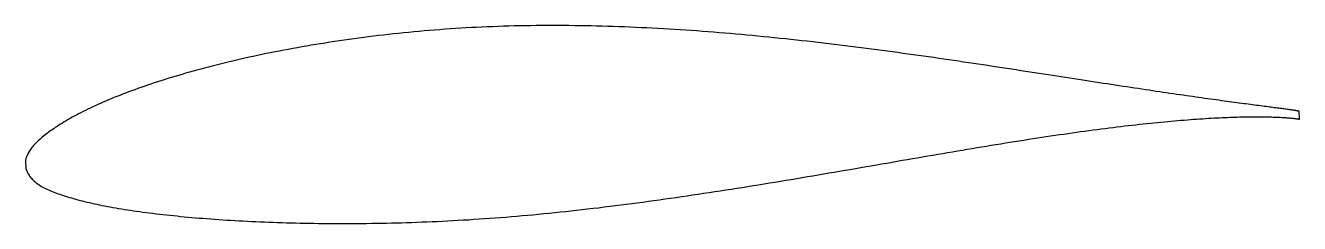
# Model space of a CAD drawing. Header units: metres. Extents: x -19.7 to 39.4, y -3.4 to 5.7.
import ezdxf

# ---------------------------------------------------------------- set-up
doc = ezdxf.new("R2010")
doc.units = ezdxf.units.M

msp = doc.modelspace()

# ---------------------------------------------------------------- linework, layer by layer
msp.add_lwpolyline([(39.418, 1.771), (39.417, 1.771), (39.413, 1.772), (39.408, 1.773), (39.4, 1.775), (39.39, 1.777), (39.377, 1.78), (39.362, 1.782), (39.345, 1.786), (39.326, 1.789), (39.304, 1.792), (39.281, 1.796), (39.255, 1.8), (39.226, 1.805), (39.196, 1.809), (39.163, 1.814), (39.128, 1.819), (39.091, 1.825), (39.051, 1.83), (39.009, 1.836), (38.965, 1.842), (38.919, 1.849), (38.871, 1.855), (38.82, 1.862), (38.767, 1.869), (38.712, 1.877), (38.655, 1.884), (38.595, 1.892), (38.533, 1.9), (38.469, 1.909), (38.403, 1.918), (38.335, 1.926), (38.264, 1.936), (38.192, 1.945), (38.117, 1.955), (38.04, 1.965), (37.961, 1.975), (37.879, 1.986), (37.796, 1.997), (37.71, 2.008), (37.622, 2.019), (37.532, 2.031), (37.44, 2.043), (37.346, 2.055), (37.25, 2.068), (37.152, 2.08), (37.051, 2.094), (36.949, 2.107), (36.844, 2.121), (36.737, 2.135), (36.629, 2.15), (36.518, 2.164), (36.405, 2.18), (36.29, 2.195), (36.173, 2.211), (36.054, 2.227), (35.933, 2.243), (35.81, 2.26), (35.685, 2.277), (35.558, 2.295), (35.429, 2.312), (35.298, 2.33), (35.165, 2.349), (35.031, 2.368), (34.894, 2.387), (34.755, 2.407), (34.615, 2.426), (34.472, 2.447), (34.328, 2.467), (34.181, 2.488), (34.033, 2.51), (33.883, 2.531), (33.731, 2.553), (33.578, 2.576), (33.422, 2.599), (33.265, 2.622), (33.106, 2.645), (32.945, 2.669), (32.782, 2.693), (32.618, 2.717), (32.451, 2.742), (32.283, 2.767), (32.114, 2.792), (31.942, 2.818), (31.769, 2.844), (31.594, 2.87), (31.418, 2.897), (31.24, 2.924), (31.06, 2.951), (30.879, 2.978), (30.696, 3.006), (30.511, 3.035), (30.325, 3.063), (30.137, 3.092), (29.947, 3.121), (29.756, 3.15), (29.564, 3.179), (29.37, 3.209), (29.175, 3.239), (28.978, 3.27), (28.779, 3.3), (28.579, 3.331), (28.378, 3.362), (28.175, 3.393), (27.971, 3.425), (27.765, 3.456), (27.558, 3.489), (27.35, 3.521), (27.14, 3.553), (26.929, 3.586), (26.717, 3.618), (26.503, 3.651), (26.288, 3.684), (26.072, 3.717), (25.855, 3.75), (25.636, 3.783), (25.416, 3.817), (25.195, 3.85), (24.973, 3.884), (24.749, 3.917), (24.525, 3.951), (24.299, 3.985), (24.072, 4.019), (23.844, 4.052), (23.615, 4.086), (23.385, 4.12), (23.154, 4.154), (22.922, 4.187), (22.689, 4.221), (22.455, 4.254), (22.22, 4.288), (21.984, 4.322), (21.747, 4.355), (21.509, 4.388), (21.27, 4.421), (21.031, 4.454), (20.79, 4.487), (20.549, 4.52), (20.307, 4.553), (20.064, 4.585), (19.82, 4.617), (19.576, 4.649), (19.33, 4.681), (19.084, 4.713), (18.838, 4.744), (18.59, 4.775), (18.342, 4.806), (18.094, 4.836), (17.844, 4.867), (17.595, 4.896), (17.344, 4.926), (17.093, 4.955), (16.841, 4.984), (16.589, 5.013), (16.337, 5.041), (16.084, 5.068), (15.83, 5.096), (15.576, 5.123), (15.321, 5.149), (15.066, 5.175), (14.811, 5.201), (14.556, 5.226), (14.299, 5.251), (14.043, 5.275), (13.787, 5.299), (13.53, 5.322), (13.272, 5.344), (13.015, 5.367), (12.757, 5.388), (12.499, 5.409), (12.241, 5.43), (11.983, 5.45), (11.724, 5.47), (11.466, 5.489), (11.207, 5.507), (10.948, 5.525), (10.689, 5.542), (10.431, 5.558), (10.172, 5.574), (9.913, 5.589), (9.654, 5.604), (9.395, 5.618), (9.136, 5.631), (8.877, 5.643), (8.618, 5.655), (8.36, 5.666), (8.101, 5.677), (7.843, 5.686), (7.585, 5.695), (7.327, 5.704), (7.069, 5.711), (6.811, 5.718), (6.554, 5.724), (6.297, 5.729), (6.04, 5.733), (5.784, 5.736), (5.528, 5.739), (5.272, 5.741), (5.017, 5.742), (4.762, 5.743), (4.507, 5.742), (4.253, 5.74), (3.999, 5.738), (3.746, 5.735), (3.493, 5.731), (3.241, 5.726), (2.989, 5.721), (2.738, 5.714), (2.487, 5.707), (2.237, 5.698), (1.988, 5.689), (1.739, 5.679), (1.491, 5.668), (1.243, 5.657), (0.996, 5.644), (0.75, 5.63), (0.505, 5.616), (0.26, 5.601), (0.016, 5.585), (-0.227, 5.568), (-0.469, 5.55), (-0.711, 5.531), (-0.952, 5.512), (-1.192, 5.492), (-1.431, 5.471), (-1.669, 5.449), (-1.906, 5.426), (-2.143, 5.402), (-2.378, 5.378), (-2.613, 5.353), (-2.846, 5.327), (-3.079, 5.301), (-3.31, 5.274), (-3.541, 5.246), (-3.77, 5.218), (-3.999, 5.188), (-4.226, 5.158), (-4.452, 5.128), (-4.678, 5.097), (-4.902, 5.065), (-5.125, 5.032), (-5.346, 4.999), (-5.567, 4.966), (-5.786, 4.932), (-6.005, 4.897), (-6.222, 4.862), (-6.437, 4.826), (-6.652, 4.79), (-6.865, 4.753), (-7.077, 4.715), (-7.288, 4.677), (-7.497, 4.639), (-7.705, 4.6), (-7.912, 4.56), (-8.117, 4.52), (-8.321, 4.48), (-8.524, 4.439), (-8.725, 4.397), (-8.925, 4.355), (-9.123, 4.313), (-9.32, 4.27), (-9.515, 4.227), (-9.709, 4.183), (-9.902, 4.139), (-10.092, 4.094), (-10.282, 4.049), (-10.47, 4.003), (-10.656, 3.958), (-10.84, 3.911), (-11.024, 3.865), (-11.205, 3.818), (-11.385, 3.771), (-11.563, 3.723), (-11.74, 3.675), (-11.915, 3.627), (-12.088, 3.579), (-12.26, 3.53), (-12.43, 3.481), (-12.598, 3.432), (-12.765, 3.382), (-12.93, 3.332), (-13.093, 3.282), (-13.254, 3.232), (-13.414, 3.181), (-13.571, 3.131), (-13.728, 3.08), (-13.882, 3.028), (-14.034, 2.977), (-14.185, 2.925), (-14.334, 2.874), (-14.48, 2.822), (-14.626, 2.77), (-14.769, 2.718), (-14.91, 2.665), (-15.05, 2.613), (-15.187, 2.56), (-15.323, 2.507), (-15.457, 2.454), (-15.588, 2.402), (-15.718, 2.348), (-15.846, 2.295), (-15.972, 2.242), (-16.096, 2.189), (-16.218, 2.135), (-16.338, 2.082), (-16.456, 2.028), (-16.572, 1.974), (-16.686, 1.921), (-16.798, 1.867), (-16.908, 1.813), (-17.016, 1.759), (-17.122, 1.705), (-17.226, 1.651), (-17.328, 1.597), (-17.428, 1.544), (-17.525, 1.49), (-17.621, 1.436), (-17.714, 1.383), (-17.806, 1.33), (-17.895, 1.277), (-17.982, 1.224), (-18.067, 1.171), (-18.15, 1.119), (-18.231, 1.066), (-18.31, 1.015), (-18.386, 0.963), (-18.461, 0.912), (-18.533, 0.861), (-18.603, 0.811), (-18.672, 0.761), (-18.737, 0.711), (-18.801, 0.661), (-18.863, 0.612), (-18.922, 0.563), (-18.979, 0.514), (-19.034, 0.465), (-19.087, 0.417), (-19.137, 0.369), (-19.186, 0.321), (-19.232, 0.273), (-19.276, 0.226), (-19.318, 0.179), (-19.357, 0.132), (-19.395, 0.085), (-19.43, 0.039), (-19.463, -0.006), (-19.494, -0.052), (-19.522, -0.096), (-19.548, -0.14), (-19.572, -0.184), (-19.594, -0.226), (-19.614, -0.267), (-19.631, -0.307), (-19.647, -0.346), (-19.66, -0.382), (-19.671, -0.416), (-19.68, -0.447), (-19.687, -0.473), (-19.691, -0.493), (-19.694, -0.506), (-19.679, -0.884), (-19.678, -0.887), (-19.674, -0.896), (-19.668, -0.91), (-19.659, -0.932), (-19.648, -0.961), (-19.634, -0.994), (-19.618, -1.031), (-19.6, -1.07), (-19.579, -1.11), (-19.556, -1.151), (-19.53, -1.191), (-19.503, -1.232), (-19.473, -1.272), (-19.441, -1.311), (-19.407, -1.351), (-19.37, -1.389), (-19.332, -1.428), (-19.291, -1.465), (-19.248, -1.502), (-19.202, -1.538), (-19.155, -1.574), (-19.105, -1.609), (-19.053, -1.644), (-18.999, -1.678), (-18.943, -1.712), (-18.885, -1.745), (-18.824, -1.777), (-18.761, -1.809), (-18.697, -1.841), (-18.629, -1.872), (-18.56, -1.902), (-18.489, -1.932), (-18.415, -1.962), (-18.34, -1.992), (-18.262, -2.021), (-18.182, -2.05), (-18.1, -2.078), (-18.015, -2.107), (-17.929, -2.135), (-17.841, -2.164), (-17.75, -2.192), (-17.657, -2.22), (-17.563, -2.247), (-17.466, -2.275), (-17.367, -2.303), (-17.266, -2.33), (-17.163, -2.357), (-17.057, -2.384), (-16.95, -2.411), (-16.841, -2.437), (-16.73, -2.463), (-16.616, -2.489), (-16.501, -2.515), (-16.384, -2.54), (-16.264, -2.565), (-16.143, -2.59), (-16.02, -2.614), (-15.894, -2.638), (-15.767, -2.661), (-15.638, -2.685), (-15.507, -2.708), (-15.374, -2.73), (-15.239, -2.753), (-15.102, -2.774), (-14.963, -2.796), (-14.823, -2.817), (-14.68, -2.838), (-14.536, -2.859), (-14.389, -2.879), (-14.241, -2.899), (-14.091, -2.919), (-13.94, -2.938), (-13.786, -2.957), (-13.631, -2.976), (-13.474, -2.995), (-13.315, -3.013), (-13.154, -3.031), (-12.992, -3.048), (-12.827, -3.065), (-12.662, -3.082), (-12.494, -3.098), (-12.325, -3.114), (-12.154, -3.13), (-11.981, -3.145), (-11.807, -3.161), (-11.631, -3.175), (-11.453, -3.19), (-11.274, -3.204), (-11.093, -3.217), (-10.911, -3.23), (-10.727, -3.243), (-10.541, -3.256), (-10.354, -3.268), (-10.165, -3.279), (-9.975, -3.291), (-9.783, -3.302), (-9.59, -3.312), (-9.395, -3.322), (-9.199, -3.332), (-9.002, -3.341), (-8.803, -3.35), (-8.602, -3.358), (-8.401, -3.366), (-8.197, -3.373), (-7.993, -3.381), (-7.787, -3.387), (-7.58, -3.393), (-7.371, -3.399), (-7.161, -3.404), (-6.95, -3.409), (-6.738, -3.413), (-6.524, -3.416), (-6.309, -3.419), (-6.093, -3.422), (-5.875, -3.425), (-5.657, -3.426), (-5.437, -3.427), (-5.216, -3.428), (-4.994, -3.428), (-4.771, -3.428), (-4.547, -3.427), (-4.321, -3.426), (-4.095, -3.424), (-3.868, -3.422), (-3.639, -3.42), (-3.409, -3.416), (-3.179, -3.412), (-2.947, -3.408), (-2.715, -3.403), (-2.481, -3.397), (-2.247, -3.391), (-2.012, -3.384), (-1.776, -3.377), (-1.539, -3.369), (-1.301, -3.36), (-1.062, -3.351), (-0.823, -3.341), (-0.582, -3.33), (-0.341, -3.319), (-0.099, -3.307), (0.143, -3.294), (0.387, -3.281), (0.631, -3.266), (0.876, -3.252), (1.121, -3.236), (1.367, -3.22), (1.614, -3.203), (1.861, -3.186), (2.109, -3.167), (2.357, -3.148), (2.606, -3.129), (2.856, -3.109), (3.106, -3.088), (3.356, -3.066), (3.607, -3.044), (3.859, -3.021), (4.111, -2.997), (4.363, -2.973), (4.616, -2.948), (4.869, -2.923), (5.123, -2.896), (5.377, -2.87), (5.631, -2.842), (5.885, -2.814), (6.14, -2.785), (6.395, -2.756), (6.65, -2.726), (6.906, -2.696), (7.162, -2.665), (7.418, -2.634), (7.674, -2.602), (7.93, -2.57), (8.187, -2.537), (8.443, -2.503), (8.7, -2.47), (8.956, -2.435), (9.213, -2.4), (9.47, -2.365), (9.727, -2.33), (9.984, -2.294), (10.24, -2.257), (10.497, -2.22), (10.754, -2.183), (11.011, -2.146), (11.267, -2.108), (11.524, -2.07), (11.78, -2.031), (12.036, -1.993), (12.292, -1.953), (12.548, -1.914), (12.804, -1.874), (13.059, -1.835), (13.314, -1.795), (13.569, -1.754), (13.824, -1.714), (14.078, -1.673), (14.332, -1.632), (14.585, -1.591), (14.839, -1.55), (15.092, -1.509), (15.344, -1.467), (15.596, -1.426), (15.848, -1.384), (16.099, -1.342), (16.35, -1.3), (16.6, -1.258), (16.85, -1.216), (17.099, -1.174), (17.347, -1.131), (17.596, -1.089), (17.843, -1.047), (18.09, -1.005), (18.336, -0.962), (18.582, -0.92), (18.827, -0.878), (19.071, -0.836), (19.315, -0.794), (19.557, -0.752), (19.8, -0.71), (20.041, -0.668), (20.282, -0.627), (20.521, -0.585), (20.761, -0.544), (20.999, -0.503), (21.236, -0.462), (21.473, -0.421), (21.708, -0.38), (21.943, -0.34), (22.177, -0.3), (22.41, -0.26), (22.642, -0.22), (22.873, -0.181), (23.103, -0.142), (23.332, -0.103), (23.56, -0.064), (23.787, -0.026), (24.013, 0.011), (24.238, 0.049), (24.462, 0.086), (24.685, 0.123), (24.906, 0.16), (25.127, 0.196), (25.346, 0.232), (25.565, 0.267), (25.782, 0.302), (25.997, 0.336), (26.212, 0.371), (26.425, 0.404), (26.638, 0.438), (26.848, 0.471), (27.058, 0.503), (27.266, 0.535), (27.473, 0.566), (27.679, 0.597), (27.884, 0.628), (28.087, 0.658), (28.288, 0.687), (28.488, 0.716), (28.687, 0.745), (28.885, 0.773), (29.081, 0.8), (29.275, 0.827), (29.468, 0.854), (29.66, 0.88), (29.85, 0.905), (30.039, 0.93), (30.226, 0.954), (30.412, 0.978), (30.596, 1.001), (30.778, 1.024), (30.959, 1.046), (31.139, 1.068), (31.316, 1.089), (31.493, 1.109), (31.667, 1.129), (31.84, 1.149), (32.011, 1.168), (32.181, 1.186), (32.349, 1.204), (32.515, 1.221), (32.679, 1.238), (32.842, 1.255), (33.003, 1.27), (33.163, 1.285), (33.32, 1.3), (33.476, 1.314), (33.63, 1.328), (33.782, 1.341), (33.933, 1.353), (34.081, 1.365), (34.228, 1.377), (34.373, 1.388), (34.516, 1.399), (34.657, 1.409), (34.797, 1.418), (34.934, 1.427), (35.07, 1.436), (35.203, 1.444), (35.335, 1.452), (35.465, 1.459), (35.593, 1.465), (35.719, 1.471), (35.843, 1.477), (35.965, 1.483), (36.085, 1.487), (36.203, 1.492), (36.319, 1.496), (36.433, 1.5), (36.545, 1.503), (36.655, 1.506), (36.764, 1.508), (36.87, 1.51), (36.973, 1.512), (37.075, 1.513), (37.175, 1.514), (37.273, 1.515), (37.369, 1.515), (37.462, 1.515), (37.554, 1.515), (37.643, 1.515), (37.731, 1.514), (37.816, 1.513), (37.899, 1.511), (37.98, 1.51), (38.059, 1.508), (38.136, 1.506), (38.21, 1.504), (38.283, 1.501), (38.353, 1.499), (38.421, 1.496), (38.487, 1.493), (38.55, 1.49), (38.612, 1.486), (38.671, 1.483), (38.728, 1.479), (38.783, 1.476), (38.836, 1.472), (38.887, 1.468), (38.935, 1.464), (38.981, 1.46), (39.025, 1.456), (39.067, 1.452), (39.106, 1.449), (39.144, 1.445), (39.179, 1.441), (39.211, 1.437), (39.242, 1.433), (39.27, 1.429), (39.296, 1.426), (39.32, 1.422), (39.341, 1.419), (39.361, 1.416), (39.378, 1.413), (39.393, 1.411), (39.405, 1.408), (39.415, 1.406), (39.423, 1.404), (39.429, 1.403), (39.432, 1.402), (39.433, 1.401), (39.418, 1.771)], close=True)

doc.saveas('drawing.dxf')
